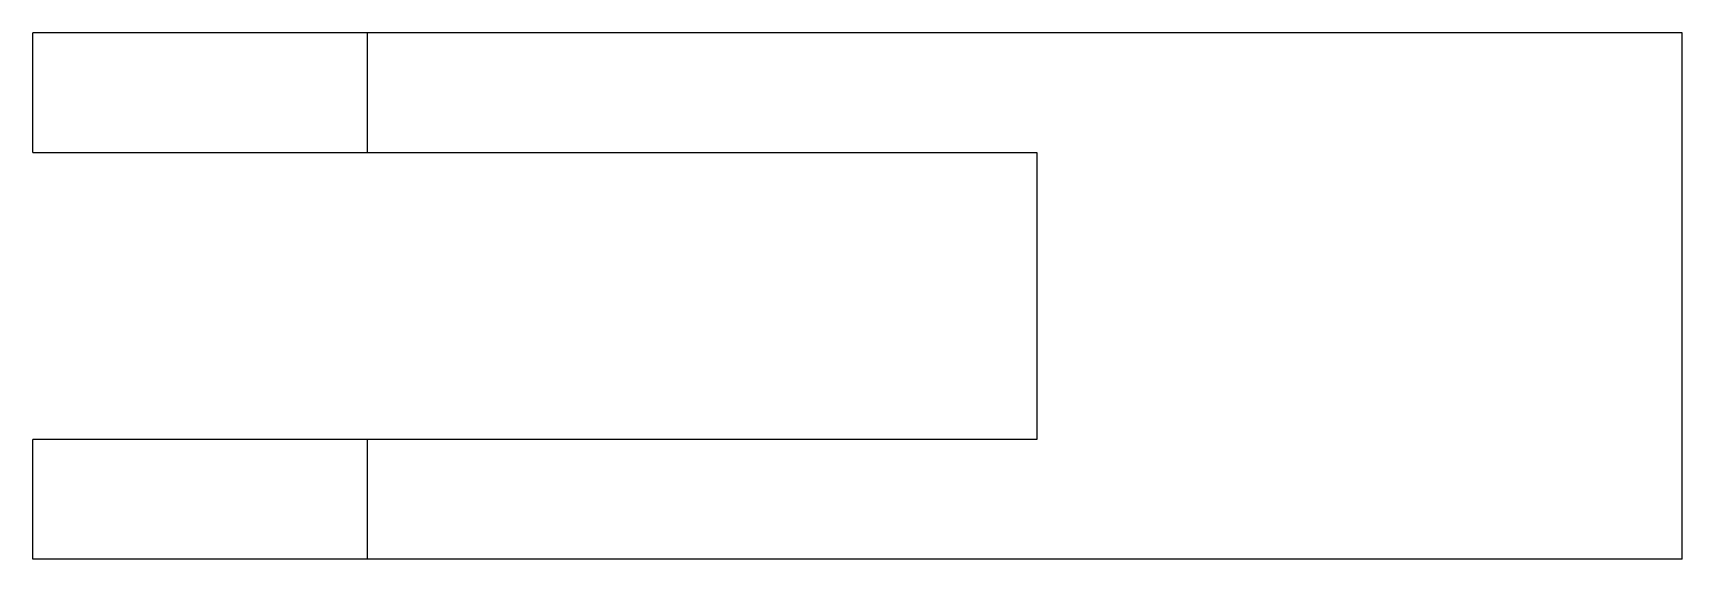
# Model space of a CAD drawing. Header units: metres. Extents: x -22 to 47, y -22 to 0.
import ezdxf

# ---------------------------------------------------------------- set-up
doc = ezdxf.new("R2010")
doc.units = ezdxf.units.M

msp = doc.modelspace()

# ---------------------------------------------------------------- linework, layer by layer
for points in [[(-22, -5), (-22, -4.9), (-22, -4.8), (-22, -4.7), (-22, -4.6), (-22, -4.5), (-22, -4.4), (-22, -4.3), (-22, -4.2), (-22, -4.1), (-22, -4), (-22, -3.9), (-22, -3.8), (-22, -3.7), (-22, -3.6), (-22, -3.5), (-22, -3.4), (-22, -3.3), (-22, -3.2), (-22, -3.1), (-22, -3), (-22, -2.9), (-22, -2.8), (-22, -2.7), (-22, -2.6), (-22, -2.5), (-22, -2.4), (-22, -2.3), (-22, -2.2), (-22, -2.1), (-22, -2), (-22, -1.9), (-22, -1.8), (-22, -1.7), (-22, -1.6), (-22, -1.5), (-22, -1.4), (-22, -1.3), (-22, -1.2), (-22, -1.1), (-22, -1), (-22, -0.9), (-22, -0.8), (-22, -0.7), (-22, -0.6), (-22, -0.5), (-22, -0.4), (-22, -0.3), (-22, -0.2), (-22, -0.1), (-22, 0)], [(-8, 0), (-8.049, 0), (-8.098, 0), (-8.147, 0), (-8.238, 0), (-8.383, 0), (-8.528, 0), (-8.673, 0), (-8.893, 0), (-9.127, 0), (-9.36, 0), (-9.616, 0), (-9.926, 0), (-10.237, 0), (-10.547, 0), (-10.901, 0), (-11.273, 0), (-11.644, 0), (-12.022, 0), (-12.436, 0), (-12.851, 0), (-13.265, 0), (-13.692, 0), (-14.128, 0), (-14.564, 0), (-15, 0), (-15.436, 0), (-15.872, 0), (-16.308, 0), (-16.735, 0), (-17.149, 0), (-17.564, 0), (-17.978, 0), (-18.356, 0), (-18.727, 0), (-19.099, 0), (-19.453, 0), (-19.763, 0), (-20.074, 0), (-20.384, 0), (-20.64, 0), (-20.873, 0), (-21.107, 0), (-21.327, 0), (-21.472, 0), (-21.617, 0), (-21.762, 0), (-21.853, 0), (-21.902, 0), (-21.951, 0), (-22, 0)], [(-8, -5), (-8, -4.9), (-8, -4.8), (-8, -4.7), (-8, -4.6), (-8, -4.5), (-8, -4.4), (-8, -4.3), (-8, -4.2), (-8, -4.1), (-8, -4), (-8, -3.9), (-8, -3.8), (-8, -3.7), (-8, -3.6), (-8, -3.5), (-8, -3.4), (-8, -3.3), (-8, -3.2), (-8, -3.1), (-8, -3), (-8, -2.9), (-8, -2.8), (-8, -2.7), (-8, -2.6), (-8, -2.5), (-8, -2.4), (-8, -2.3), (-8, -2.2), (-8, -2.1), (-8, -2), (-8, -1.9), (-8, -1.8), (-8, -1.7), (-8, -1.6), (-8, -1.5), (-8, -1.4), (-8, -1.3), (-8, -1.2), (-8, -1.1), (-8, -1), (-8, -0.9), (-8, -0.8), (-8, -0.7), (-8, -0.6), (-8, -0.5), (-8, -0.4), (-8, -0.3), (-8, -0.2), (-8, -0.1), (-8, 0)], [(47, 0), (45.9, 0), (44.8, 0), (43.7, 0), (42.6, 0), (41.5, 0), (40.4, 0), (39.3, 0), (38.2, 0), (37.1, 0), (36, 0), (34.9, 0), (33.8, 0), (32.7, 0), (31.6, 0), (30.5, 0), (29.4, 0), (28.3, 0), (27.2, 0), (26.1, 0), (25, 0), (23.9, 0), (22.8, 0), (21.7, 0), (20.6, 0), (19.5, 0), (18.4, 0), (17.3, 0), (16.2, 0), (15.1, 0), (14, 0), (12.9, 0), (11.8, 0), (10.7, 0), (9.6, 0), (8.5, 0), (7.4, 0), (6.3, 0), (5.2, 0), (4.1, 0), (3, 0), (1.9, 0), (0.8, 0), (-0.3, 0), (-1.4, 0), (-2.5, 0), (-3.6, 0), (-4.7, 0), (-5.8, 0), (-6.9, 0), (-8, 0)], [(47, -22), (47, -21.56), (47, -21.12), (47, -20.68), (47, -20.24), (47, -19.8), (47, -19.36), (47, -18.92), (47, -18.48), (47, -18.04), (47, -17.6), (47, -17.16), (47, -16.72), (47, -16.28), (47, -15.84), (47, -15.4), (47, -14.96), (47, -14.52), (47, -14.08), (47, -13.64), (47, -13.2), (47, -12.76), (47, -12.32), (47, -11.88), (47, -11.44), (47, -11), (47, -10.56), (47, -10.12), (47, -9.68), (47, -9.24), (47, -8.8), (47, -8.36), (47, -7.92), (47, -7.48), (47, -7.04), (47, -6.6), (47, -6.16), (47, -5.72), (47, -5.28), (47, -4.84), (47, -4.4), (47, -3.96), (47, -3.52), (47, -3.08), (47, -2.64), (47, -2.2), (47, -1.76), (47, -1.32), (47, -0.88), (47, -0.44), (47, 0)], [(-22, -5), (-21.951, -5), (-21.902, -5), (-21.853, -5), (-21.762, -5), (-21.617, -5), (-21.472, -5), (-21.327, -5), (-21.107, -5), (-20.873, -5), (-20.64, -5), (-20.384, -5), (-20.074, -5), (-19.763, -5), (-19.453, -5), (-19.099, -5), (-18.727, -5), (-18.356, -5), (-17.978, -5), (-17.564, -5), (-17.149, -5), (-16.735, -5), (-16.308, -5), (-15.872, -5), (-15.436, -5), (-15, -5), (-14.564, -5), (-14.128, -5), (-13.692, -5), (-13.265, -5), (-12.851, -5), (-12.436, -5), (-12.022, -5), (-11.644, -5), (-11.273, -5), (-10.901, -5), (-10.547, -5), (-10.237, -5), (-9.926, -5), (-9.616, -5), (-9.36, -5), (-9.127, -5), (-8.893, -5), (-8.673, -5), (-8.528, -5), (-8.383, -5), (-8.238, -5), (-8.147, -5), (-8.098, -5), (-8.049, -5), (-8, -5)], [(-8, -5), (-7.44, -5), (-6.88, -5), (-6.32, -5), (-5.76, -5), (-5.2, -5), (-4.64, -5), (-4.08, -5), (-3.52, -5), (-2.96, -5), (-2.4, -5), (-1.84, -5), (-1.28, -5), (-0.72, -5), (-0.16, -5), (0.4, -5), (0.96, -5), (1.52, -5), (2.08, -5), (2.64, -5), (3.2, -5), (3.76, -5), (4.32, -5), (4.88, -5), (5.44, -5), (6, -5), (6.56, -5), (7.12, -5), (7.68, -5), (8.24, -5), (8.8, -5), (9.36, -5), (9.92, -5), (10.48, -5), (11.04, -5), (11.6, -5), (12.16, -5), (12.72, -5), (13.28, -5), (13.84, -5), (14.4, -5), (14.96, -5), (15.52, -5), (16.08, -5), (16.64, -5), (17.2, -5), (17.76, -5), (18.32, -5), (18.88, -5), (19.44, -5), (20, -5)], [(20, -5), (20, -5.24), (20, -5.48), (20, -5.72), (20, -5.96), (20, -6.2), (20, -6.44), (20, -6.68), (20, -6.92), (20, -7.16), (20, -7.4), (20, -7.64), (20, -7.88), (20, -8.12), (20, -8.36), (20, -8.6), (20, -8.84), (20, -9.08), (20, -9.32), (20, -9.56), (20, -9.8), (20, -10.04), (20, -10.28), (20, -10.52), (20, -10.76), (20, -11), (20, -11.24), (20, -11.48), (20, -11.72), (20, -11.96), (20, -12.2), (20, -12.44), (20, -12.68), (20, -12.92), (20, -13.16), (20, -13.4), (20, -13.64), (20, -13.88), (20, -14.12), (20, -14.36), (20, -14.6), (20, -14.84), (20, -15.08), (20, -15.32), (20, -15.56), (20, -15.8), (20, -16.04), (20, -16.28), (20, -16.52), (20, -16.76), (20, -17)], [(-8, -17), (-8.049, -17), (-8.098, -17), (-8.147, -17), (-8.238, -17), (-8.383, -17), (-8.528, -17), (-8.673, -17), (-8.893, -17), (-9.127, -17), (-9.36, -17), (-9.616, -17), (-9.926, -17), (-10.237, -17), (-10.547, -17), (-10.901, -17), (-11.273, -17), (-11.644, -17), (-12.022, -17), (-12.436, -17), (-12.851, -17), (-13.265, -17), (-13.692, -17), (-14.128, -17), (-14.564, -17), (-15, -17), (-15.436, -17), (-15.872, -17), (-16.308, -17), (-16.735, -17), (-17.149, -17), (-17.564, -17), (-17.978, -17), (-18.356, -17), (-18.727, -17), (-19.099, -17), (-19.453, -17), (-19.763, -17), (-20.074, -17), (-20.384, -17), (-20.64, -17), (-20.873, -17), (-21.107, -17), (-21.327, -17), (-21.472, -17), (-21.617, -17), (-21.762, -17), (-21.853, -17), (-21.902, -17), (-21.951, -17), (-22, -17)], [(-22, -22), (-22, -21.9), (-22, -21.8), (-22, -21.7), (-22, -21.6), (-22, -21.5), (-22, -21.4), (-22, -21.3), (-22, -21.2), (-22, -21.1), (-22, -21), (-22, -20.9), (-22, -20.8), (-22, -20.7), (-22, -20.6), (-22, -20.5), (-22, -20.4), (-22, -20.3), (-22, -20.2), (-22, -20.1), (-22, -20), (-22, -19.9), (-22, -19.8), (-22, -19.7), (-22, -19.6), (-22, -19.5), (-22, -19.4), (-22, -19.3), (-22, -19.2), (-22, -19.1), (-22, -19), (-22, -18.9), (-22, -18.8), (-22, -18.7), (-22, -18.6), (-22, -18.5), (-22, -18.4), (-22, -18.3), (-22, -18.2), (-22, -18.1), (-22, -18), (-22, -17.9), (-22, -17.8), (-22, -17.7), (-22, -17.6), (-22, -17.5), (-22, -17.4), (-22, -17.3), (-22, -17.2), (-22, -17.1), (-22, -17)], [(20, -17), (19.44, -17), (18.88, -17), (18.32, -17), (17.76, -17), (17.2, -17), (16.64, -17), (16.08, -17), (15.52, -17), (14.96, -17), (14.4, -17), (13.84, -17), (13.28, -17), (12.72, -17), (12.16, -17), (11.6, -17), (11.04, -17), (10.48, -17), (9.92, -17), (9.36, -17), (8.8, -17), (8.24, -17), (7.68, -17), (7.12, -17), (6.56, -17), (6, -17), (5.44, -17), (4.88, -17), (4.32, -17), (3.76, -17), (3.2, -17), (2.64, -17), (2.08, -17), (1.52, -17), (0.96, -17), (0.4, -17), (-0.16, -17), (-0.72, -17), (-1.28, -17), (-1.84, -17), (-2.4, -17), (-2.96, -17), (-3.52, -17), (-4.08, -17), (-4.64, -17), (-5.2, -17), (-5.76, -17), (-6.32, -17), (-6.88, -17), (-7.44, -17), (-8, -17)], [(-8, -22), (-8, -21.9), (-8, -21.8), (-8, -21.7), (-8, -21.6), (-8, -21.5), (-8, -21.4), (-8, -21.3), (-8, -21.2), (-8, -21.1), (-8, -21), (-8, -20.9), (-8, -20.8), (-8, -20.7), (-8, -20.6), (-8, -20.5), (-8, -20.4), (-8, -20.3), (-8, -20.2), (-8, -20.1), (-8, -20), (-8, -19.9), (-8, -19.8), (-8, -19.7), (-8, -19.6), (-8, -19.5), (-8, -19.4), (-8, -19.3), (-8, -19.2), (-8, -19.1), (-8, -19), (-8, -18.9), (-8, -18.8), (-8, -18.7), (-8, -18.6), (-8, -18.5), (-8, -18.4), (-8, -18.3), (-8, -18.2), (-8, -18.1), (-8, -18), (-8, -17.9), (-8, -17.8), (-8, -17.7), (-8, -17.6), (-8, -17.5), (-8, -17.4), (-8, -17.3), (-8, -17.2), (-8, -17.1), (-8, -17)], [(-8, -22), (-8.049, -22), (-8.098, -22), (-8.147, -22), (-8.238, -22), (-8.383, -22), (-8.528, -22), (-8.673, -22), (-8.893, -22), (-9.127, -22), (-9.36, -22), (-9.616, -22), (-9.926, -22), (-10.237, -22), (-10.547, -22), (-10.901, -22), (-11.273, -22), (-11.644, -22), (-12.022, -22), (-12.436, -22), (-12.851, -22), (-13.265, -22), (-13.692, -22), (-14.128, -22), (-14.564, -22), (-15, -22), (-15.436, -22), (-15.872, -22), (-16.308, -22), (-16.735, -22), (-17.149, -22), (-17.564, -22), (-17.978, -22), (-18.356, -22), (-18.727, -22), (-19.099, -22), (-19.453, -22), (-19.763, -22), (-20.074, -22), (-20.384, -22), (-20.64, -22), (-20.873, -22), (-21.107, -22), (-21.327, -22), (-21.472, -22), (-21.617, -22), (-21.762, -22), (-21.853, -22), (-21.902, -22), (-21.951, -22), (-22, -22)], [(47, -22), (45.9, -22), (44.8, -22), (43.7, -22), (42.6, -22), (41.5, -22), (40.4, -22), (39.3, -22), (38.2, -22), (37.1, -22), (36, -22), (34.9, -22), (33.8, -22), (32.7, -22), (31.6, -22), (30.5, -22), (29.4, -22), (28.3, -22), (27.2, -22), (26.1, -22), (25, -22), (23.9, -22), (22.8, -22), (21.7, -22), (20.6, -22), (19.5, -22), (18.4, -22), (17.3, -22), (16.2, -22), (15.1, -22), (14, -22), (12.9, -22), (11.8, -22), (10.7, -22), (9.6, -22), (8.5, -22), (7.4, -22), (6.3, -22), (5.2, -22), (4.1, -22), (3, -22), (1.9, -22), (0.8, -22), (-0.3, -22), (-1.4, -22), (-2.5, -22), (-3.6, -22), (-4.7, -22), (-5.8, -22), (-6.9, -22), (-8, -22)]]:
    msp.add_lwpolyline(points)

doc.saveas('drawing.dxf')
